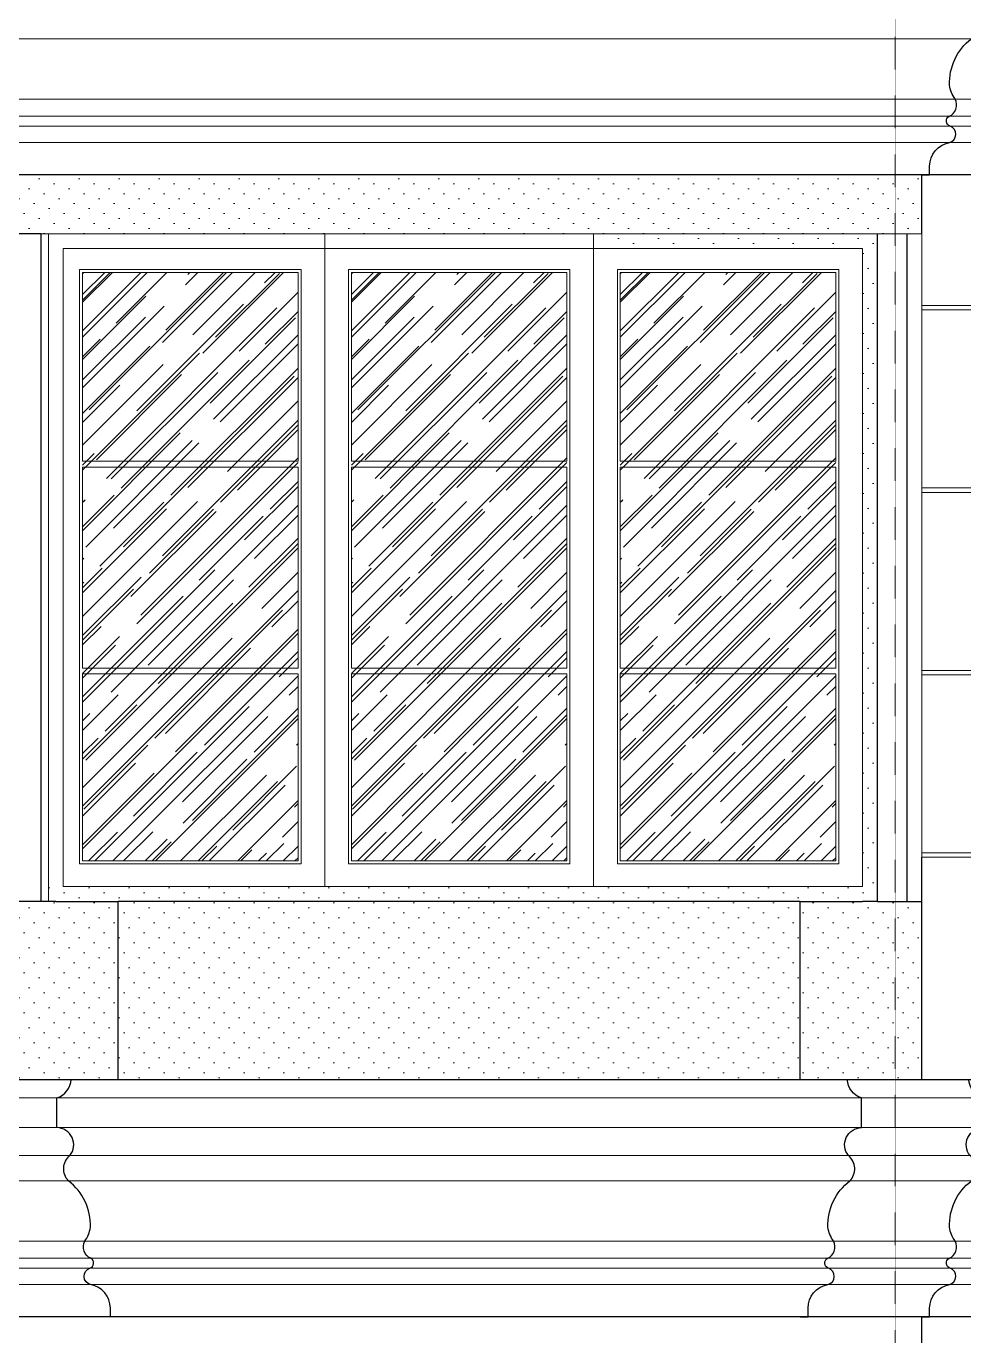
# Model space of a CAD drawing. Header units: millimetres. Extents: x -9564 to 494436, y -140371 to 4257.
# Drawn here: x 131831 to 134992, y -10513 to -6098 of the extents above; entities that cross this region are included whole.
import ezdxf

# ---------------------------------------------------------------- set-up
doc = ezdxf.new("R2010")
doc.units = ezdxf.units.MM
doc.header["$MEASUREMENT"] = 0
doc.linetypes.add('HIDDEN2', pattern=[0.1875, 0.125, -0.0625])
doc.linetypes.add('SLD-Solid', pattern=[0])
for name, color, linetype, lineweight in [('09-Arsiran', 8, 'Continuous', 5), ('AS', 8, 'HIDDEN2', 5), ('DOOR OPENING', 4, 'SLD-Solid', 5)]:
    doc.layers.add(name, color=color, linetype=linetype, lineweight=lineweight)

msp = doc.modelspace()

# ---------------------------------------------------------------- hatches: boundary and pattern name
h = msp.add_hatch()
h.set_pattern_fill('AR-RROOF', color=8, scale=3.999999, angle=45)
h.set_pattern_definition([(45, (-203801.84, -168824.07), (86.210443, 229.894513), [1523.9997, -203.19996, 507.9999, -101.59998]), (45, (-203742.21, -168692.6), (-167.391943, 23.70787), [304.79994, -33.528, 609.59989, -76.19999]), (45, (-203826.986, -168727.08), (325.44442, 421.712748), [812.79985, -142.23997, 406.39992, -101.59998])])
h.paths.add_polyline_path([(132020.5376, -6928.4456), (132747.2041, -6928.4456), (132747.2041, -8912.4936), (132020.5376, -8912.4936)])
h = msp.add_hatch()
h.set_pattern_fill('AR-RROOF', color=8, scale=3.999999, angle=45)
h.set_pattern_definition([(45, (-202895.17, -168824.07), (86.210443, 229.894513), [1523.9997, -203.19996, 507.9999, -101.59998]), (45, (-202835.55, -168692.6), (-167.391943, 23.70787), [304.79994, -33.528, 609.59989, -76.19999]), (45, (-202920.32, -168727.08), (325.44442, 421.712748), [812.79985, -142.23997, 406.39992, -101.59998])])
h.paths.add_polyline_path([(132927.204, -6928.4456), (133653.8705, -6928.4456), (133653.8705, -8912.4936), (132927.204, -8912.4936)])
h = msp.add_hatch()
h.set_pattern_fill('AR-RROOF', color=8, scale=3.999999, angle=45)
h.set_pattern_definition([(45, (-201988.51, -168824.07), (86.210443, 229.894513), [1523.9997, -203.19996, 507.9999, -101.59998]), (45, (-201928.88, -168692.6), (-167.391943, 23.70787), [304.79994, -33.528, 609.59989, -76.19999]), (45, (-202013.65, -168727.08), (325.44442, 421.712748), [812.79985, -142.23997, 406.39992, -101.59998])])
h.paths.add_polyline_path([(133833.8704, -6928.4456), (134560.5369, -6928.4456), (134560.5369, -8912.4936), (133833.8704, -8912.4936)])
at = {"layer": '09-Arsiran'}
h = msp.add_hatch(dxfattribs=at)
h.set_pattern_fill('DOTS', color=256, scale=29.999994, angle=45)
h.set_pattern_definition([(45, (-213219.675, -207775.665), (-16.837977, 50.513931), [0, -47.624991])])
h.paths.add_polyline_path([(134760.5386, -6598.8935), (131763.0391, -6598.8935), (131763.0391, -6798.0783), (131780.5377, -6798.0783), (131880.5377, -6798.0783), (131880.5377, -9048.8931), (131930.5377, -9048.8931), (132140.5376, -9048.8931), (132837.2041, -9048.893), (133743.8705, -9048.893), (134440.537, -9048.893), (134650.5368, -9048.893), (134700.5368, -9048.893), (134700.5369, -6798.0783), (134760.5386, -6798.0783)])
h.paths.add_polyline_path([(133743.8705, -6798.0783), (133743.8705, -6848.0783), (134650.5368, -6848.0783), (134650.5368, -8998.893), (131880.5377, -8998.893), (131880.5377, -6798.0783), (132837.2041, -6798.0783)], flags=16)
h.paths.add_polyline_path([(133663.8705, -6878.0783), (133663.8705, -8968.8931), (132917.204, -8968.8931), (132917.204, -6878.0783)], flags=0)
h.paths.add_polyline_path([(133823.8704, -6878.0783), (134570.5369, -6878.0783), (134570.5369, -8968.8931), (133823.8704, -8968.8931)], flags=0)
h.paths.add_polyline_path([(133653.8705, -6888.0783), (133653.8705, -7565.0166), (132927.204, -7565.0166), (132927.204, -6888.0783)], flags=0)
h.paths.add_polyline_path([(133833.8704, -6888.0783), (134560.5369, -6888.0783), (134560.5369, -7565.0166), (133833.8704, -7565.0166)], flags=0)
h.paths.add_polyline_path([(133653.8705, -7585.0166), (133653.8705, -8261.9548), (132927.204, -8261.9548), (132927.204, -7585.0166)], flags=0)
h.paths.add_polyline_path([(133833.8704, -7585.0166), (134560.5369, -7585.0166), (134560.5369, -8261.9548), (133833.8704, -8261.9548)], flags=0)
h.paths.add_polyline_path([(132757.2041, -6878.0783), (132757.2041, -8968.8931), (132010.5376, -8968.8931), (132010.5376, -6878.0783)], flags=0)
h.paths.add_polyline_path([(132747.2041, -6888.0783), (132747.2041, -7565.0166), (132020.5376, -7565.0166), (132020.5376, -6888.0783)], flags=0)
h.paths.add_polyline_path([(132747.2041, -7585.0166), (132747.2041, -8261.9548), (132020.5376, -8261.9548), (132020.5376, -7585.0166)], flags=0)
h.paths.add_polyline_path([(133653.8705, -8281.9548), (133653.8705, -8958.8931), (132927.204, -8958.8931), (132927.204, -8281.9548)], flags=0)
h.paths.add_polyline_path([(133833.8704, -8281.9548), (134560.5369, -8281.9548), (134560.5369, -8958.8931), (133833.8704, -8958.8931)], flags=0)
h.paths.add_polyline_path([(132747.2041, -8281.9548), (132747.2041, -8958.8931), (132020.5376, -8958.8931), (132020.5376, -8281.9548)], flags=0)
h.paths.add_polyline_path([(134850.5369, -6439.8567), (134850.5369, -6424.8567), (134850.5369, -6598.8935), (134760.5386, -6598.8935), (134760.5386, -6798.0783), (134800.5365, -6798.0783), (134850.5369, -6798.0783)])
h.paths.add_polyline_path([(131763.0391, -6598.8935), (131730.5377, -6598.8935), (131730.5377, -6531.8934), (131730.5377, -6546.8934), (131730.5377, -6798.0783), (131763.0391, -6798.0783)])
h.paths.add_polyline_path([(134850.5367, -9048.893), (134800.5368, -9048.893), (134760.5386, -9048.893), (134760.5386, -9648.893), (134850.537, -9648.893)])
h.paths.add_polyline_path([(134760.5386, -9048.893), (134700.5368, -9048.893), (134650.5368, -9048.893), (134440.537, -9048.893), (134440.537, -9648.893), (134760.5386, -9648.893)])
h.paths.add_polyline_path([(134440.537, -9048.893), (132140.5376, -9048.893), (132140.5376, -9648.893), (134440.537, -9648.893)])
h.paths.add_polyline_path([(132140.5376, -9048.8931), (131930.5377, -9048.8931), (131905.5377, -9048.893), (131880.5377, -9048.8931), (131780.5377, -9048.8931), (131763.0391, -9048.8931), (131763.0391, -9648.893), (132140.5376, -9648.893)])
h.paths.add_polyline_path([(131763.0391, -9048.8931), (131730.5377, -9048.8931), (131730.5377, -9648.893), (131763.0391, -9648.893)])

# ---------------------------------------------------------------- linework, layer by layer
for p, q in [((136385.5384, -6598.8935, 0), (126915.5987, -6598.8935, 0)), ((134850.5369, -6798.0783, 0), (134850.5369, -6598.8935, 0)), ((131880.5377, -6798.0783, 0), (131780.5377, -6798.0783, 0)), ((131880.5377, -9048.8931, 0), (131880.5377, -6798.0783, 0)), ((134700.5368, -9048.893, 0), (134700.5369, -6798.0783, 0)), ((134800.5368, -9048.893, 0), (134800.5365, -6798.0783, 0)), ((134850.5367, -9048.893, 0), (134850.5369, -8899.8562, 0)), ((131880.5377, -9048.8931, 0), (131780.5377, -9048.8931, 0)), ((131930.5377, -9048.8931, 0), (131880.5377, -9048.8931, 0)), ((131930.5377, -9048.8931, 0), (132140.5376, -9048.8931, 0)), ((132837.2041, -9048.893, 0), (132140.5376, -9048.8931, 0)), ((132140.5376, -9648.893, 0), (132140.5376, -9048.8931, 0)), ((133743.8705, -9048.893, 0), (132837.2041, -9048.893, 0)), ((134440.537, -9048.893, 0), (133743.8705, -9048.893, 0)), ((134440.537, -9648.893, 0), (134440.537, -9048.893, 0)), ((134440.537, -9048.893, 0), (134650.5368, -9048.893, 0)), ((134700.5368, -9048.893, 0), (134650.5368, -9048.893, 0)), ((134700.5368, -9048.893, 0), (134800.5368, -9048.893, 0)), ((134800.5368, -9048.893, 0), (134850.5367, -9048.893, 0)), ((134850.537, -9648.893, 0), (134850.5367, -9048.893, 0)), ((126915.5987, -9648.893, 0), (136544.2884, -9648.893, 0)), ((136385.5384, -10448.8928, 0), (126915.5987, -10448.8928, 0)), ((134850.5373, -10678.8927, 0), (134850.5372, -10448.8928, 0))]:
    msp.add_line(p, q)
for points in [[(134850.5369, -6598.8935), (134876.7794, -6598.8935), (134876.7794, -6569.6846, -0.364980261), (134943.3411, -6490.6462, 0.741922305), (134945.9922, -6434.8086, -0.665280215), (134942.502, -6401.8273, 0.438756472), (134962.9267, -6344.2248, -0.123298842), (134943.9923, -6297.4114, -0.244850476), (135017.7233, -6140.8863, 0.438632097), (135012.9899, -6055.5479, -0.621787194), (135056.9119, -5961.3936), (135056.9119, -5798.8937)], [(132140.5377, -10448.8928), (132114.2952, -10448.8928), (132114.2952, -10419.6839, 0.364980261), (132047.7335, -10340.6454, -0.741922305), (132045.0823, -10284.8079, 0.665280215), (132048.5726, -10251.8266, -0.438756472), (132028.1479, -10194.2241, 0.123298842), (132047.0823, -10147.4107, 0.244850476), (131973.3513, -9990.8856, -0.438632097), (131978.0846, -9905.5472, 0.621787194), (131934.1627, -9811.3929), (131934.1627, -9711.3929, 0.319917543), (131981.7877, -9648.893)], [(134440.5368, -10448.8928), (134466.7793, -10448.8928), (134466.7793, -10419.6839, -0.364980261), (134533.341, -10340.6454, 0.741922305), (134535.9922, -10284.8079, -0.665280215), (134532.5019, -10251.8266, 0.438756472), (134552.9266, -10194.2241, -0.123298842), (134533.9922, -10147.4107, -0.244850476), (134607.7232, -9990.8856, 0.438632097), (134602.9899, -9905.5472, -0.621787194), (134646.9118, -9811.3929), (134646.9118, -9711.3929, -0.319917543), (134599.2868, -9648.893)], [(134850.5368, -10448.8928), (134876.7793, -10448.8928), (134876.7793, -10419.6839, -0.364980261), (134943.341, -10340.6454, 0.741922305), (134945.9921, -10284.8079, -0.665280215), (134942.5019, -10251.8266, 0.438756472), (134962.9266, -10194.2241, -0.123298842), (134943.9922, -10147.4107, -0.244850476), (135017.7232, -9990.8856, 0.438632097), (135012.9898, -9905.5472, -0.621787194), (135056.9118, -9811.3929), (135056.9118, -9711.3929, -0.319917543), (135009.2868, -9648.893)]]:
    msp.add_lwpolyline(points, format="xyb")
for p, q in [((136552.7249, -6140.8863, 0), (126915.5987, -6140.8863, 0)), ((136497.9283, -6344.2248, 0), (126915.5987, -6344.2248, 0)), ((136477.5035, -6401.8273, 0), (126915.5987, -6401.8273, 0)), ((136480.9938, -6434.8086, 0), (126915.5987, -6434.8086, 0)), ((136478.3426, -6490.6462, 0), (126915.5987, -6490.6462, 0)), ((134850.5369, -7039.8566, 0), (135590.5374, -7039.8566, 0)), ((134850.5369, -7054.8566, 0), (135590.5374, -7054.8566, 0)), ((134850.5369, -7654.8564, 0), (135590.5374, -7654.8564, 0)), ((134850.5369, -7669.8564, 0), (135590.5374, -7669.8564, 0)), ((134850.5369, -8269.8563, 0), (135590.5374, -8269.8563, 0)), ((134850.5369, -8284.8563, 0), (135590.5374, -8284.8563, 0)), ((134850.5369, -8884.8562, 0), (135590.5374, -8884.8562, 0)), ((134850.5369, -8899.8562, 0), (135590.5374, -8899.8562, 0)), ((136591.9134, -9711.3929, 0), (126915.5987, -9711.3929, 0)), ((136591.9134, -9811.3929, 0), (126915.5987, -9811.3929, 0)), ((136547.9915, -9905.5472, 0), (126915.5987, -9905.5472, 0)), ((136552.7249, -9990.8856, 0), (126915.5987, -9990.8856, 0)), ((136497.9283, -10194.2241, 0), (126915.5987, -10194.2241, 0)), ((136477.5035, -10251.8266, 0), (126915.5987, -10251.8266, 0)), ((136480.9938, -10284.8079, 0), (126915.5987, -10284.8079, 0)), ((136478.3426, -10340.6454, 0), (126915.5987, -10340.6454, 0))]:
    msp.add_line(p, q, dxfattribs=at)
at = {"layer": 'AS'}
for p, q in [((134760.5386, -19155.6272, 0), (134760.5386, -1674.9209, 0)), ((124807.3945, -9648.893, 0), (144621.1959, -9648.893, 0))]:
    msp.add_line(p, q, dxfattribs=at)
at = {"layer": 'DOOR OPENING'}
for p, q in [((131930.5377, -6798.0783, 0), (131880.5377, -6798.0783, 0)), ((131930.5377, -6798.0783, 0), (132837.2041, -6798.0783, 0)), ((132837.2041, -6798.0783, 0), (132837.2041, -8998.893, 0)), ((132837.2041, -6798.0783, 0), (133743.8705, -6798.0783, 0)), ((133743.8705, -6798.0783, 0), (133743.8705, -8998.893, 0)), ((133743.8705, -6798.0783, 0), (134650.5367, -6798.0783, 0)), ((134700.5369, -6798.0783, 0), (134650.5367, -6798.0783, 0)), ((134800.5365, -6798.0783, 0), (134700.5369, -6798.0783, 0)), ((134800.5365, -6798.0783, 0), (134850.5369, -6798.0783, 0)), ((134850.5369, -7039.8566, 0), (134850.5369, -6798.0783, 0)), ((132010.5376, -8922.4936, 0), (132010.5376, -6918.4456, 0)), ((132010.5376, -6918.4456, 0), (132757.2041, -6918.4456, 0)), ((132747.2041, -6928.4456, 0), (132020.5376, -6928.4456, 0)), ((132020.5376, -6928.4456, 0), (132020.5376, -7565.0166, 0)), ((132747.2041, -7565.0166, 0), (132747.2041, -6928.4456, 0)), ((132757.2041, -6918.4456, 0), (132757.2041, -8922.4936, 0)), ((132917.204, -8922.4936, 0), (132917.204, -6918.4456, 0)), ((132917.204, -6918.4456, 0), (133663.8705, -6918.4456, 0)), ((133653.8705, -6928.4456, 0), (132927.204, -6928.4456, 0)), ((132927.204, -6928.4456, 0), (132927.204, -7565.0166, 0)), ((133653.8705, -7565.0166, 0), (133653.8705, -6928.4456, 0)), ((133663.8705, -6918.4456, 0), (133663.8705, -8922.4936, 0)), ((133823.8704, -8922.4936, 0), (133823.8704, -6918.4456, 0)), ((133823.8704, -6918.4456, 0), (134570.5369, -6918.4456, 0)), ((134560.5369, -6928.4456, 0), (133833.8704, -6928.4456, 0)), ((133833.8704, -6928.4456, 0), (133833.8704, -7565.0166, 0)), ((134560.5369, -7565.0166, 0), (134560.5369, -6928.4456, 0)), ((134570.5369, -6918.4456, 0), (134570.5369, -8922.4936, 0)), ((134850.5369, -7054.8566, 0), (134850.5369, -7039.8566, 0)), ((134850.5369, -7654.8564, 0), (134850.5369, -7054.8566, 0)), ((132020.5376, -7565.0166, 0), (132747.2041, -7565.0166, 0)), ((132747.2041, -7585.0166, 0), (132020.5376, -7585.0166, 0)), ((132020.5376, -7585.0166, 0), (132020.5376, -8261.9548, 0)), ((132747.2041, -8261.9548, 0), (132747.2041, -7585.0166, 0)), ((132927.204, -7565.0166, 0), (133653.8705, -7565.0166, 0)), ((133653.8705, -7585.0166, 0), (132927.204, -7585.0166, 0)), ((132927.204, -7585.0166, 0), (132927.204, -8261.9548, 0)), ((133653.8705, -8261.9548, 0), (133653.8705, -7585.0166, 0)), ((133833.8704, -7565.0166, 0), (134560.5369, -7565.0166, 0)), ((134560.5369, -7585.0166, 0), (133833.8704, -7585.0166, 0)), ((133833.8704, -7585.0166, 0), (133833.8704, -8261.9548, 0)), ((134560.5369, -8261.9548, 0), (134560.5369, -7585.0166, 0)), ((134850.5369, -7669.8564, 0), (134850.5369, -7654.8564, 0)), ((134850.5369, -8269.8563, 0), (134850.5369, -7669.8564, 0)), ((132020.5376, -8261.9548, 0), (132747.2041, -8261.9548, 0)), ((132747.2041, -8281.9548, 0), (132020.5376, -8281.9548, 0)), ((132020.5376, -8281.9548, 0), (132020.5376, -8912.4936, 0)), ((132747.2041, -8912.4936, 0), (132747.2041, -8281.9548, 0)), ((132927.204, -8261.9548, 0), (133653.8705, -8261.9548, 0)), ((133653.8705, -8281.9548, 0), (132927.204, -8281.9548, 0)), ((132927.204, -8281.9548, 0), (132927.204, -8912.4936, 0)), ((133653.8705, -8912.4936, 0), (133653.8705, -8281.9548, 0)), ((133833.8704, -8261.9548, 0), (134560.5369, -8261.9548, 0)), ((134560.5369, -8281.9548, 0), (133833.8704, -8281.9548, 0)), ((133833.8704, -8281.9548, 0), (133833.8704, -8912.4936, 0)), ((134560.5369, -8912.4936, 0), (134560.5369, -8281.9548, 0)), ((134850.5369, -8284.8563, 0), (134850.5369, -8269.8563, 0)), ((134850.5369, -8884.8562, 0), (134850.5369, -8284.8563, 0)), ((132020.5376, -8912.4936, 0), (132747.2041, -8912.4936, 0)), ((132927.204, -8912.4936, 0), (133653.8705, -8912.4936, 0)), ((133833.8704, -8912.4936, 0), (134560.5369, -8912.4936, 0)), ((134850.5369, -8899.8562, 0), (134850.5369, -8884.8562, 0)), ((132757.2041, -8922.4936, 0), (132010.5376, -8922.4936, 0)), ((133663.8705, -8922.4936, 0), (132917.204, -8922.4936, 0)), ((134570.5369, -8922.4936, 0), (133823.8704, -8922.4936, 0))]:
    msp.add_line(p, q, dxfattribs=at)
for points in [[(131905.5377, -6798.0783), (134700.5368, -6798.0783), (134700.5368, -9048.893), (131905.5377, -9048.893)], [(131955.5377, -6848.0783), (134650.5368, -6848.0783), (134650.5368, -8998.893), (131955.5377, -8998.893)]]:
    msp.add_lwpolyline(points, close=True, dxfattribs=at)

doc.saveas('drawing.dxf')
